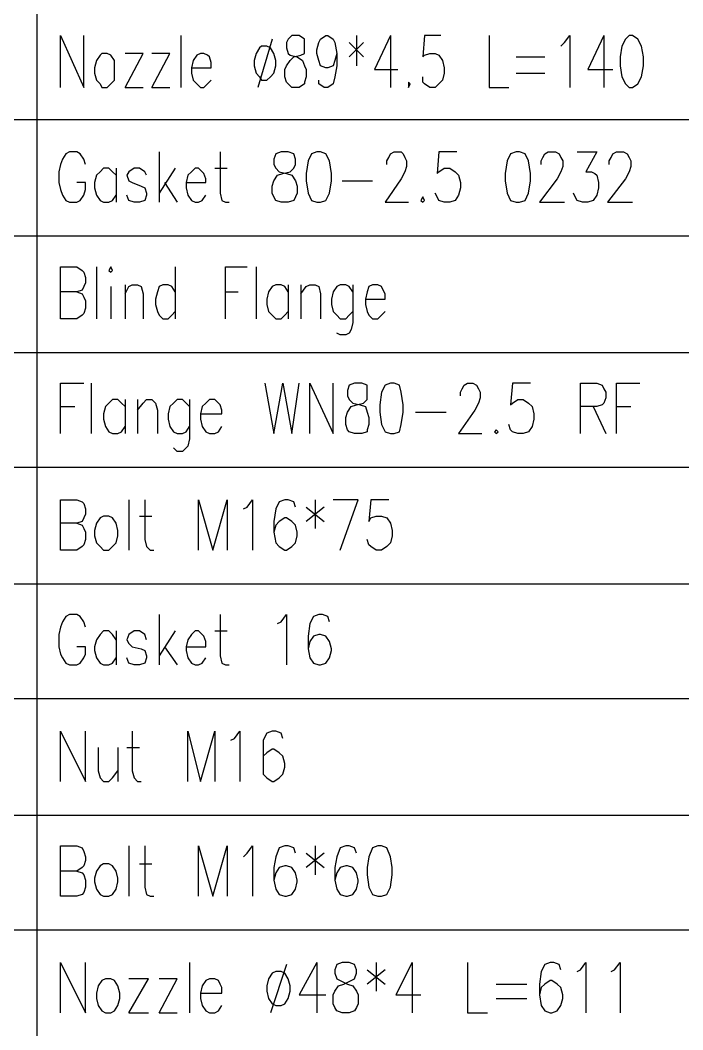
# Model space of a CAD drawing. Extents: x 13.06 to 16.25, y 9.33 to 13.85.
# Drawn here: x 15.475 to 15.7213, y 10.0463 to 10.4217 of the extents above; entities that cross this region are included whole.
import ezdxf

# ---------------------------------------------------------------- set-up
doc = ezdxf.new("R2010")
doc.units = 0
doc.header["$MEASUREMENT"] = 0
doc.linetypes.add('AUSGEZOGEN', pattern=[0])
doc.layers.get('0').update_dxf_attribs({"linetype": 'AUSGEZOGEN'})

msp = doc.modelspace()

# ---------------------------------------------------------------- linework, layer by layer
for points in [[(15.48133, 10.38467), (15.48133, 10.42733)], [(15.49, 10.39667), (15.49, 10.416), (15.49, 10.416), (15.49867, 10.39667), (15.49867, 10.39667), (15.49867, 10.416)], [(15.53467, 10.416), (15.53467, 10.39667)], [(15.576, 10.416), (15.57467, 10.41467), (15.57467, 10.41467), (15.574, 10.41333), (15.574, 10.41333), (15.574, 10.41133), (15.574, 10.41133), (15.57467, 10.40933), (15.57467, 10.40933), (15.57533, 10.40867), (15.57533, 10.40867), (15.578, 10.408), (15.578, 10.408), (15.58, 10.40667), (15.58, 10.40667), (15.58067, 10.40467), (15.58067, 10.40467), (15.58133, 10.40333), (15.58133, 10.40333), (15.58133, 10.40067), (15.58133, 10.40067), (15.58067, 10.39867), (15.58067, 10.39867), (15.58067, 10.398), (15.58067, 10.398), (15.57867, 10.39667), (15.57867, 10.39667), (15.576, 10.39667), (15.576, 10.39667), (15.57467, 10.398), (15.57467, 10.398), (15.574, 10.39867), (15.574, 10.39867), (15.57333, 10.40067), (15.57333, 10.40067), (15.57333, 10.40333), (15.57333, 10.40333), (15.574, 10.40467), (15.574, 10.40467), (15.57533, 10.40667), (15.57533, 10.40667), (15.57667, 10.408), (15.57667, 10.408), (15.57933, 10.40867), (15.57933, 10.40867), (15.58067, 10.40933), (15.58067, 10.40933), (15.58067, 10.41467), (15.58067, 10.41467), (15.57867, 10.416), (15.57867, 10.416), (15.576, 10.416), (15.576, 10.416)], [(15.59267, 10.40933), (15.592, 10.40667), (15.592, 10.40667), (15.59133, 10.40467), (15.59133, 10.40467), (15.58933, 10.404), (15.58933, 10.404), (15.58867, 10.404), (15.58867, 10.404), (15.58667, 10.40467), (15.58667, 10.40467), (15.586, 10.40667), (15.586, 10.40667), (15.58533, 10.40933), (15.58533, 10.40933), (15.58533, 10.41067), (15.58533, 10.41067), (15.586, 10.41333), (15.586, 10.41333), (15.58667, 10.41467), (15.58667, 10.41467), (15.58867, 10.416), (15.58867, 10.416), (15.58933, 10.416), (15.58933, 10.416), (15.59133, 10.41467), (15.59133, 10.41467), (15.592, 10.41333), (15.592, 10.41333), (15.59267, 10.40933), (15.59267, 10.40933), (15.59267, 10.40467), (15.59267, 10.40467), (15.592, 10.40067), (15.592, 10.40067), (15.59133, 10.398), (15.59133, 10.398), (15.58933, 10.39667), (15.58933, 10.39667), (15.588, 10.39667), (15.588, 10.39667), (15.586, 10.398), (15.586, 10.398), (15.586, 10.39933)], [(15.6, 10.416), (15.6, 10.40467)], [(15.61267, 10.416), (15.60667, 10.40333), (15.60667, 10.40333), (15.61533, 10.40333)], [(15.61267, 10.416), (15.61267, 10.39667)], [(15.63133, 10.416), (15.62533, 10.416), (15.62533, 10.416), (15.62467, 10.408), (15.62467, 10.408), (15.62533, 10.40867), (15.62533, 10.40867), (15.62733, 10.40933), (15.62733, 10.40933), (15.62933, 10.40933), (15.62933, 10.40933), (15.63067, 10.40867), (15.63067, 10.40867), (15.632, 10.40667), (15.632, 10.40667), (15.63267, 10.404), (15.63267, 10.404), (15.63267, 10.402), (15.63267, 10.402), (15.632, 10.39933), (15.632, 10.39933), (15.63067, 10.398), (15.63067, 10.398), (15.62933, 10.39667), (15.62933, 10.39667), (15.62733, 10.39667), (15.62733, 10.39667), (15.62533, 10.398), (15.62533, 10.398), (15.62467, 10.39867), (15.62467, 10.39867), (15.62467, 10.40067)], [(15.64933, 10.416), (15.64933, 10.39667), (15.64933, 10.39667), (15.65667, 10.39667)], [(15.676, 10.412), (15.67733, 10.41333), (15.67733, 10.41333), (15.67933, 10.416), (15.67933, 10.416), (15.67933, 10.39667)], [(15.692, 10.416), (15.686, 10.40333), (15.686, 10.40333), (15.69533, 10.40333)], [(15.692, 10.416), (15.692, 10.39667)], [(15.70133, 10.416), (15.7, 10.41467), (15.7, 10.41467), (15.69867, 10.412), (15.69867, 10.412), (15.698, 10.408), (15.698, 10.408), (15.698, 10.40467), (15.698, 10.40467), (15.69867, 10.40067), (15.69867, 10.40067), (15.7, 10.398), (15.7, 10.398), (15.70133, 10.39667), (15.70133, 10.39667), (15.70267, 10.39667), (15.70267, 10.39667), (15.70467, 10.398), (15.70467, 10.398), (15.706, 10.40067), (15.706, 10.40067), (15.70667, 10.40467), (15.70667, 10.40467), (15.70667, 10.408), (15.70667, 10.408), (15.706, 10.412), (15.706, 10.412), (15.70467, 10.41467), (15.70467, 10.41467), (15.70267, 10.416), (15.70267, 10.416), (15.70133, 10.416), (15.70133, 10.416)], [(15.56467, 10.412), (15.564, 10.41133), (15.564, 10.41133), (15.56267, 10.40933), (15.56267, 10.40933), (15.562, 10.40667), (15.562, 10.40667), (15.562, 10.40467), (15.562, 10.40467), (15.56267, 10.402), (15.56267, 10.402), (15.564, 10.40067), (15.564, 10.40067), (15.56467, 10.39933), (15.56467, 10.39933), (15.56667, 10.39933), (15.56667, 10.39933), (15.568, 10.40067), (15.568, 10.40067), (15.56933, 10.402), (15.56933, 10.402), (15.57, 10.40467), (15.57, 10.40467), (15.57, 10.40667), (15.57, 10.40667), (15.56933, 10.40933), (15.56933, 10.40933), (15.568, 10.41133), (15.568, 10.41133), (15.56667, 10.412), (15.56667, 10.412), (15.56467, 10.412), (15.56467, 10.412)], [(15.56867, 10.41467), (15.56333, 10.39667)], [(15.59733, 10.41333), (15.60267, 10.408)], [(15.60267, 10.41333), (15.59733, 10.408)], [(15.50533, 10.40933), (15.50467, 10.40867), (15.50467, 10.40867), (15.50333, 10.40667), (15.50333, 10.40667), (15.50267, 10.404), (15.50267, 10.404), (15.50267, 10.402), (15.50267, 10.402), (15.50333, 10.39933), (15.50333, 10.39933), (15.50467, 10.398), (15.50467, 10.398), (15.50533, 10.39667), (15.50533, 10.39667), (15.50733, 10.39667), (15.50733, 10.39667), (15.50867, 10.398), (15.50867, 10.398), (15.51, 10.39933), (15.51, 10.39933), (15.51, 10.40667), (15.51, 10.40667), (15.50867, 10.40867), (15.50867, 10.40867), (15.50733, 10.40933), (15.50733, 10.40933), (15.50533, 10.40933), (15.50533, 10.40933)], [(15.514, 10.39667), (15.52067, 10.40933), (15.52067, 10.40933), (15.514, 10.40933)], [(15.524, 10.39667), (15.53067, 10.40933), (15.53067, 10.40933), (15.524, 10.40933)], [(15.53867, 10.404), (15.546, 10.404), (15.546, 10.404), (15.546, 10.406), (15.546, 10.406), (15.54533, 10.408), (15.54533, 10.408), (15.54467, 10.40867), (15.54467, 10.40867), (15.54333, 10.40933), (15.54333, 10.40933), (15.542, 10.40933), (15.542, 10.40933), (15.54067, 10.40867), (15.54067, 10.40867), (15.53933, 10.40667), (15.53933, 10.40667), (15.53867, 10.404), (15.53867, 10.404), (15.53867, 10.402), (15.53867, 10.402), (15.53933, 10.39933), (15.53933, 10.39933), (15.54067, 10.398), (15.54067, 10.398), (15.542, 10.39667), (15.542, 10.39667), (15.54333, 10.39667), (15.54333, 10.39667), (15.54467, 10.398), (15.54467, 10.398), (15.546, 10.39933)], [(15.65933, 10.408), (15.67, 10.408)], [(15.65933, 10.402), (15.67, 10.402)], [(15.61933, 10.39867), (15.61933, 10.39667), (15.61933, 10.39667), (15.62, 10.398), (15.62, 10.398), (15.61933, 10.39867), (15.61933, 10.39867)], [(15.514, 10.39667), (15.52067, 10.39667)], [(15.524, 10.39667), (15.53067, 10.39667)], [(16.19667, 10.38467), (15.22867, 10.38467)], [(15.48133, 10.34133), (15.48133, 10.38467)], [(15.49933, 10.368), (15.49867, 10.37), (15.49867, 10.37), (15.49733, 10.372), (15.49733, 10.372), (15.496, 10.37267), (15.496, 10.37267), (15.49333, 10.37267), (15.49333, 10.37267), (15.492, 10.372), (15.492, 10.372), (15.49067, 10.37), (15.49067, 10.37), (15.49, 10.368), (15.49, 10.368), (15.48933, 10.36533), (15.48933, 10.36533), (15.48933, 10.36133), (15.48933, 10.36133), (15.49, 10.35867), (15.49, 10.35867), (15.49067, 10.35667), (15.49067, 10.35667), (15.492, 10.35467), (15.492, 10.35467), (15.49333, 10.354), (15.49333, 10.354), (15.496, 10.354), (15.496, 10.354), (15.49733, 10.35467), (15.49733, 10.35467), (15.49867, 10.35667), (15.49867, 10.35667), (15.49933, 10.35867), (15.49933, 10.35867), (15.49933, 10.36133), (15.49933, 10.36133), (15.496, 10.36133)], [(15.52667, 10.37267), (15.52667, 10.354)], [(15.54933, 10.37267), (15.54933, 10.35733), (15.54933, 10.35733), (15.55, 10.35467), (15.55, 10.35467), (15.55133, 10.354), (15.55133, 10.354), (15.55267, 10.354)], [(15.572, 10.37267), (15.57, 10.372), (15.57, 10.372), (15.56933, 10.37), (15.56933, 10.37), (15.56933, 10.368), (15.56933, 10.368), (15.57, 10.36667), (15.57, 10.36667), (15.57133, 10.36533), (15.57133, 10.36533), (15.574, 10.36467), (15.574, 10.36467), (15.576, 10.364), (15.576, 10.364), (15.57733, 10.362), (15.57733, 10.362), (15.578, 10.36), (15.578, 10.36), (15.578, 10.35733), (15.578, 10.35733), (15.57733, 10.356), (15.57733, 10.356), (15.57667, 10.35467), (15.57667, 10.35467), (15.57467, 10.354), (15.57467, 10.354), (15.572, 10.354), (15.572, 10.354), (15.57, 10.35467), (15.57, 10.35467), (15.56933, 10.356), (15.56933, 10.356), (15.56867, 10.35733), (15.56867, 10.35733), (15.56867, 10.36), (15.56867, 10.36), (15.56933, 10.362), (15.56933, 10.362), (15.57067, 10.364), (15.57067, 10.364), (15.57267, 10.36467), (15.57267, 10.36467), (15.57533, 10.36533), (15.57533, 10.36533), (15.57667, 10.36667), (15.57667, 10.36667), (15.57733, 10.368), (15.57733, 10.368), (15.57733, 10.37), (15.57733, 10.37), (15.57667, 10.372), (15.57667, 10.372), (15.57467, 10.37267), (15.57467, 10.37267), (15.572, 10.37267), (15.572, 10.37267)], [(15.58533, 10.37267), (15.58333, 10.372), (15.58333, 10.372), (15.582, 10.36933), (15.582, 10.36933), (15.58133, 10.36467), (15.58133, 10.36467), (15.58133, 10.362), (15.58133, 10.362), (15.582, 10.35733), (15.582, 10.35733), (15.58333, 10.35467), (15.58333, 10.35467), (15.58533, 10.354), (15.58533, 10.354), (15.58667, 10.354), (15.58667, 10.354), (15.58867, 10.35467), (15.58867, 10.35467), (15.59, 10.35733), (15.59, 10.35733), (15.59067, 10.362), (15.59067, 10.362), (15.59067, 10.36467), (15.59067, 10.36467), (15.59, 10.36933), (15.59, 10.36933), (15.58867, 10.372), (15.58867, 10.372), (15.58667, 10.37267), (15.58667, 10.37267), (15.58533, 10.37267), (15.58533, 10.37267)], [(15.61133, 10.368), (15.61133, 10.36933), (15.61133, 10.36933), (15.612, 10.37067), (15.612, 10.37067), (15.61267, 10.372), (15.61267, 10.372), (15.614, 10.37267), (15.614, 10.37267), (15.61667, 10.37267), (15.61667, 10.37267), (15.61733, 10.372), (15.61733, 10.372), (15.618, 10.37067), (15.618, 10.37067), (15.61867, 10.36933), (15.61867, 10.36933), (15.61867, 10.36733), (15.61867, 10.36733), (15.618, 10.36533), (15.618, 10.36533), (15.61667, 10.36267), (15.61667, 10.36267), (15.61067, 10.354), (15.61067, 10.354), (15.61933, 10.354)], [(15.63733, 10.37267), (15.63067, 10.37267), (15.63067, 10.37267), (15.63, 10.36467), (15.63, 10.36467), (15.63067, 10.36533), (15.63067, 10.36533), (15.63267, 10.36667), (15.63267, 10.36667), (15.63467, 10.36667), (15.63467, 10.36667), (15.63667, 10.36533), (15.63667, 10.36533), (15.638, 10.364), (15.638, 10.364), (15.63867, 10.36133), (15.63867, 10.36133), (15.63867, 10.35933), (15.63867, 10.35933), (15.638, 10.35667), (15.638, 10.35667), (15.63667, 10.35467), (15.63667, 10.35467), (15.63467, 10.354), (15.63467, 10.354), (15.63267, 10.354), (15.63267, 10.354), (15.63067, 10.35467), (15.63067, 10.35467), (15.63, 10.356), (15.63, 10.356), (15.62933, 10.35733)], [(15.65933, 10.37267), (15.65733, 10.372), (15.65733, 10.372), (15.656, 10.36933), (15.656, 10.36933), (15.65533, 10.36467), (15.65533, 10.36467), (15.65533, 10.362), (15.65533, 10.362), (15.656, 10.35733), (15.656, 10.35733), (15.65733, 10.35467), (15.65733, 10.35467), (15.65933, 10.354), (15.65933, 10.354), (15.66067, 10.354), (15.66067, 10.354), (15.66267, 10.35467), (15.66267, 10.35467), (15.664, 10.35733), (15.664, 10.35733), (15.66467, 10.362), (15.66467, 10.362), (15.66467, 10.36467), (15.66467, 10.36467), (15.664, 10.36933), (15.664, 10.36933), (15.66267, 10.372), (15.66267, 10.372), (15.66067, 10.37267), (15.66067, 10.37267), (15.65933, 10.37267), (15.65933, 10.37267)], [(15.66867, 10.368), (15.66867, 10.36933), (15.66867, 10.36933), (15.66933, 10.37067), (15.66933, 10.37067), (15.67, 10.372), (15.67, 10.372), (15.67133, 10.37267), (15.67133, 10.37267), (15.674, 10.37267), (15.674, 10.37267), (15.67533, 10.372), (15.67533, 10.372), (15.676, 10.37067), (15.676, 10.37067), (15.67667, 10.36933), (15.67667, 10.36933), (15.67667, 10.36733), (15.67667, 10.36733), (15.676, 10.36533), (15.676, 10.36533), (15.67467, 10.36267), (15.67467, 10.36267), (15.668, 10.354), (15.668, 10.354), (15.67733, 10.354)], [(15.682, 10.37267), (15.68933, 10.37267), (15.68933, 10.37267), (15.68533, 10.36533), (15.68533, 10.36533), (15.68733, 10.36533), (15.68733, 10.36533), (15.68867, 10.36467), (15.68867, 10.36467), (15.68933, 10.364), (15.68933, 10.364), (15.69, 10.36133), (15.69, 10.36133), (15.69, 10.35933), (15.69, 10.35933), (15.68933, 10.35667), (15.68933, 10.35667), (15.688, 10.35467), (15.688, 10.35467), (15.686, 10.354), (15.686, 10.354), (15.684, 10.354), (15.684, 10.354), (15.682, 10.35467), (15.682, 10.35467), (15.68133, 10.356), (15.68133, 10.356), (15.68067, 10.35733)], [(15.694, 10.368), (15.694, 10.36933), (15.694, 10.36933), (15.69467, 10.37067), (15.69467, 10.37067), (15.69533, 10.372), (15.69533, 10.372), (15.69667, 10.37267), (15.69667, 10.37267), (15.69933, 10.37267), (15.69933, 10.37267), (15.70067, 10.372), (15.70067, 10.372), (15.70133, 10.37067), (15.70133, 10.37067), (15.702, 10.36933), (15.702, 10.36933), (15.702, 10.36733), (15.702, 10.36733), (15.70133, 10.36533), (15.70133, 10.36533), (15.7, 10.36267), (15.7, 10.36267), (15.69333, 10.354), (15.69333, 10.354), (15.70267, 10.354)], [(15.51067, 10.364), (15.50933, 10.36533), (15.50933, 10.36533), (15.508, 10.36667), (15.508, 10.36667), (15.506, 10.36667), (15.506, 10.36667), (15.50467, 10.36533), (15.50467, 10.36533), (15.50333, 10.364), (15.50333, 10.364), (15.50267, 10.36133), (15.50267, 10.36133), (15.50267, 10.35933), (15.50267, 10.35933), (15.50333, 10.35667), (15.50333, 10.35667), (15.50467, 10.35467), (15.50467, 10.35467), (15.506, 10.354), (15.506, 10.354), (15.508, 10.354), (15.508, 10.354), (15.50933, 10.35467), (15.50933, 10.35467), (15.51067, 10.35667)], [(15.51067, 10.36667), (15.51067, 10.354)], [(15.522, 10.364), (15.52133, 10.36533), (15.52133, 10.36533), (15.51933, 10.36667), (15.51933, 10.36667), (15.51733, 10.36667), (15.51733, 10.36667), (15.51533, 10.36533), (15.51533, 10.36533), (15.51467, 10.364), (15.51467, 10.364), (15.51533, 10.362), (15.51533, 10.362), (15.51667, 10.36133), (15.51667, 10.36133), (15.52, 10.36), (15.52, 10.36), (15.52133, 10.35933), (15.52133, 10.35933), (15.522, 10.35733), (15.522, 10.35733), (15.522, 10.35667), (15.522, 10.35667), (15.52133, 10.35467), (15.52133, 10.35467), (15.51933, 10.354), (15.51933, 10.354), (15.51733, 10.354), (15.51733, 10.354), (15.51533, 10.35467), (15.51533, 10.35467), (15.51467, 10.35667)], [(15.53267, 10.36667), (15.52667, 10.35733)], [(15.53667, 10.36133), (15.544, 10.36133), (15.544, 10.36133), (15.544, 10.36267), (15.544, 10.36267), (15.54333, 10.36467), (15.54333, 10.36467), (15.54267, 10.36533), (15.54267, 10.36533), (15.54133, 10.36667), (15.54133, 10.36667), (15.54, 10.36667), (15.54, 10.36667), (15.53867, 10.36533), (15.53867, 10.36533), (15.53733, 10.364), (15.53733, 10.364), (15.53667, 10.36133), (15.53667, 10.36133), (15.53667, 10.35933), (15.53667, 10.35933), (15.53733, 10.35667), (15.53733, 10.35667), (15.53867, 10.35467), (15.53867, 10.35467), (15.54, 10.354), (15.54, 10.354), (15.54133, 10.354), (15.54133, 10.354), (15.54267, 10.35467), (15.54267, 10.35467), (15.544, 10.35667)], [(15.54733, 10.36667), (15.552, 10.36667)], [(15.52867, 10.36133), (15.53333, 10.354)], [(15.59467, 10.362), (15.606, 10.362)], [(15.62467, 10.356), (15.624, 10.35467), (15.624, 10.35467), (15.62467, 10.354), (15.62467, 10.354), (15.62533, 10.35467), (15.62533, 10.35467), (15.62467, 10.356), (15.62467, 10.356)], [(16.19667, 10.34133), (15.22867, 10.34133)], [(15.48133, 10.298), (15.48133, 10.34133)], [(15.49, 10.31067), (15.49, 10.33), (15.49, 10.33), (15.496, 10.33), (15.496, 10.33), (15.498, 10.32867), (15.498, 10.32867), (15.49867, 10.328), (15.49867, 10.328), (15.49933, 10.326), (15.49933, 10.326), (15.49933, 10.324), (15.49933, 10.324), (15.49867, 10.32267), (15.49867, 10.32267), (15.498, 10.32133), (15.498, 10.32133), (15.496, 10.32067), (15.496, 10.32067), (15.49, 10.32067)], [(15.50333, 10.33), (15.50333, 10.31067)], [(15.508, 10.32867), (15.50867, 10.328), (15.50867, 10.328), (15.50933, 10.32867), (15.50933, 10.32867), (15.50867, 10.33), (15.50867, 10.33), (15.508, 10.32867), (15.508, 10.32867)], [(15.53267, 10.33), (15.53267, 10.31067)], [(15.55133, 10.31067), (15.55133, 10.33), (15.55133, 10.33), (15.55933, 10.33)], [(15.56267, 10.33), (15.56267, 10.31067)], [(15.50867, 10.32267), (15.50867, 10.31067)], [(15.514, 10.32333), (15.514, 10.31067)], [(15.514, 10.32), (15.51533, 10.32267), (15.51533, 10.32267), (15.51667, 10.32333), (15.51667, 10.32333), (15.51867, 10.32333), (15.51867, 10.32333), (15.52, 10.32267), (15.52, 10.32267), (15.52067, 10.32), (15.52067, 10.32), (15.52067, 10.31067)], [(15.53267, 10.32067), (15.53133, 10.32267), (15.53133, 10.32267), (15.53, 10.32333), (15.53, 10.32333), (15.528, 10.32333), (15.528, 10.32333), (15.52667, 10.32267), (15.52667, 10.32267), (15.526, 10.32067), (15.526, 10.32067), (15.52533, 10.318), (15.52533, 10.318), (15.52533, 10.316), (15.52533, 10.316), (15.526, 10.31333), (15.526, 10.31333), (15.52667, 10.312), (15.52667, 10.312), (15.528, 10.31067), (15.528, 10.31067), (15.53, 10.31067), (15.53, 10.31067), (15.53133, 10.312), (15.53133, 10.312), (15.53267, 10.31333)], [(15.57467, 10.32067), (15.57333, 10.32267), (15.57333, 10.32267), (15.572, 10.32333), (15.572, 10.32333), (15.57, 10.32333), (15.57, 10.32333), (15.56867, 10.32267), (15.56867, 10.32267), (15.56733, 10.32067), (15.56733, 10.32067), (15.56667, 10.318), (15.56667, 10.318), (15.56667, 10.316), (15.56667, 10.316), (15.56733, 10.31333), (15.56733, 10.31333), (15.56867, 10.312), (15.56867, 10.312), (15.57, 10.31067), (15.57, 10.31067), (15.572, 10.31067), (15.572, 10.31067), (15.57333, 10.312), (15.57333, 10.312), (15.57467, 10.31333)], [(15.57467, 10.32333), (15.57467, 10.31067)], [(15.57933, 10.32333), (15.57933, 10.31067)], [(15.57933, 10.32), (15.58133, 10.32267), (15.58133, 10.32267), (15.58267, 10.32333), (15.58267, 10.32333), (15.58467, 10.32333), (15.58467, 10.32333), (15.586, 10.32267), (15.586, 10.32267), (15.58667, 10.32), (15.58667, 10.32), (15.58667, 10.31067)], [(15.59867, 10.32067), (15.59733, 10.32267), (15.59733, 10.32267), (15.596, 10.32333), (15.596, 10.32333), (15.594, 10.32333), (15.594, 10.32333), (15.59267, 10.32267), (15.59267, 10.32267), (15.59133, 10.32067), (15.59133, 10.32067), (15.59067, 10.318), (15.59067, 10.318), (15.59067, 10.316), (15.59067, 10.316), (15.59133, 10.31333), (15.59133, 10.31333), (15.59267, 10.312), (15.59267, 10.312), (15.594, 10.31067), (15.594, 10.31067), (15.596, 10.31067), (15.596, 10.31067), (15.59733, 10.312), (15.59733, 10.312), (15.59867, 10.31333)], [(15.59867, 10.32333), (15.59867, 10.30933), (15.59867, 10.30933), (15.598, 10.30667), (15.598, 10.30667), (15.59733, 10.30533), (15.59733, 10.30533), (15.596, 10.30467), (15.596, 10.30467), (15.594, 10.30467), (15.594, 10.30467), (15.59267, 10.30533)], [(15.60333, 10.318), (15.61067, 10.318), (15.61067, 10.318), (15.61067, 10.32), (15.61067, 10.32), (15.61, 10.32133), (15.61, 10.32133), (15.60933, 10.32267), (15.60933, 10.32267), (15.608, 10.32333), (15.608, 10.32333), (15.606, 10.32333), (15.606, 10.32333), (15.60467, 10.32267), (15.60467, 10.32267), (15.604, 10.32067), (15.604, 10.32067), (15.60333, 10.318), (15.60333, 10.318), (15.60333, 10.316), (15.60333, 10.316), (15.604, 10.31333), (15.604, 10.31333), (15.60467, 10.312), (15.60467, 10.312), (15.606, 10.31067), (15.606, 10.31067), (15.608, 10.31067), (15.608, 10.31067), (15.60933, 10.312), (15.60933, 10.312), (15.61067, 10.31333)], [(15.496, 10.32067), (15.498, 10.32), (15.498, 10.32), (15.49867, 10.31867), (15.49867, 10.31867), (15.49933, 10.31733), (15.49933, 10.31733), (15.49933, 10.31467), (15.49933, 10.31467), (15.49867, 10.31267), (15.49867, 10.31267), (15.498, 10.312), (15.498, 10.312), (15.496, 10.31067), (15.496, 10.31067), (15.49, 10.31067)], [(15.55133, 10.32067), (15.556, 10.32067)], [(16.19667, 10.298), (15.22867, 10.298)], [(15.48133, 10.25533), (15.48133, 10.298)], [(15.49, 10.268), (15.49, 10.28667), (15.49, 10.28667), (15.49867, 10.28667)], [(15.50133, 10.28667), (15.50133, 10.268)], [(15.566, 10.28667), (15.56933, 10.268), (15.56933, 10.268), (15.57267, 10.28667), (15.57267, 10.28667), (15.576, 10.268), (15.576, 10.268), (15.57867, 10.28667)], [(15.58267, 10.268), (15.58267, 10.28667), (15.58267, 10.28667), (15.59133, 10.268), (15.59133, 10.268), (15.59133, 10.28667)], [(15.59933, 10.28667), (15.59733, 10.286), (15.59733, 10.286), (15.59667, 10.284), (15.59667, 10.284), (15.59667, 10.282), (15.59667, 10.282), (15.59733, 10.28067), (15.59733, 10.28067), (15.59867, 10.27933), (15.59867, 10.27933), (15.60133, 10.27867), (15.60133, 10.27867), (15.60333, 10.278), (15.60333, 10.278), (15.604, 10.276), (15.604, 10.276), (15.60467, 10.274), (15.60467, 10.274), (15.60467, 10.27133), (15.60467, 10.27133), (15.604, 10.26933), (15.604, 10.26933), (15.604, 10.26867), (15.604, 10.26867), (15.602, 10.268), (15.602, 10.268), (15.59933, 10.268), (15.59933, 10.268), (15.59733, 10.26867), (15.59733, 10.26867), (15.59667, 10.26933), (15.59667, 10.26933), (15.596, 10.27133), (15.596, 10.27133), (15.596, 10.274), (15.596, 10.274), (15.59667, 10.276), (15.59667, 10.276), (15.598, 10.278), (15.598, 10.278), (15.6, 10.27867), (15.6, 10.27867), (15.60267, 10.27933), (15.60267, 10.27933), (15.604, 10.28067), (15.604, 10.28067), (15.604, 10.286), (15.604, 10.286), (15.602, 10.28667), (15.602, 10.28667), (15.59933, 10.28667), (15.59933, 10.28667)], [(15.61267, 10.28667), (15.61067, 10.286), (15.61067, 10.286), (15.60933, 10.28333), (15.60933, 10.28333), (15.60867, 10.27867), (15.60867, 10.27867), (15.60867, 10.276), (15.60867, 10.276), (15.60933, 10.27133), (15.60933, 10.27133), (15.61067, 10.26867), (15.61067, 10.26867), (15.61267, 10.268), (15.61267, 10.268), (15.614, 10.268), (15.614, 10.268), (15.616, 10.26867), (15.616, 10.26867), (15.61667, 10.27133), (15.61667, 10.27133), (15.61733, 10.276), (15.61733, 10.276), (15.61733, 10.27867), (15.61733, 10.27867), (15.61667, 10.28333), (15.61667, 10.28333), (15.616, 10.286), (15.616, 10.286), (15.614, 10.28667), (15.614, 10.28667), (15.61267, 10.28667), (15.61267, 10.28667)], [(15.63867, 10.282), (15.63867, 10.28333), (15.63867, 10.28333), (15.63933, 10.28467), (15.63933, 10.28467), (15.64, 10.286), (15.64, 10.286), (15.64133, 10.28667), (15.64133, 10.28667), (15.64333, 10.28667), (15.64333, 10.28667), (15.64467, 10.286), (15.64467, 10.286), (15.64533, 10.28467), (15.64533, 10.28467), (15.646, 10.28333), (15.646, 10.28333), (15.646, 10.28133), (15.646, 10.28133), (15.64533, 10.27933), (15.64533, 10.27933), (15.644, 10.27667), (15.644, 10.27667), (15.638, 10.268), (15.638, 10.268), (15.64667, 10.268)], [(15.66467, 10.28667), (15.658, 10.28667), (15.658, 10.28667), (15.65733, 10.27867), (15.65733, 10.27867), (15.658, 10.27933), (15.658, 10.27933), (15.66, 10.28067), (15.66, 10.28067), (15.662, 10.28067), (15.662, 10.28067), (15.664, 10.27933), (15.664, 10.27933), (15.66533, 10.278), (15.66533, 10.278), (15.666, 10.27533), (15.666, 10.27533), (15.666, 10.27333), (15.666, 10.27333), (15.66533, 10.27067), (15.66533, 10.27067), (15.664, 10.26867), (15.664, 10.26867), (15.662, 10.268), (15.662, 10.268), (15.66, 10.268), (15.66, 10.268), (15.658, 10.26867), (15.658, 10.26867), (15.65733, 10.26933), (15.65733, 10.26933), (15.65667, 10.27133)], [(15.68333, 10.268), (15.68333, 10.28667), (15.68333, 10.28667), (15.68933, 10.28667), (15.68933, 10.28667), (15.69133, 10.286), (15.69133, 10.286), (15.692, 10.28467), (15.692, 10.28467), (15.69267, 10.28333), (15.69267, 10.28333), (15.69267, 10.28133), (15.69267, 10.28133), (15.692, 10.27933), (15.692, 10.27933), (15.69133, 10.27867), (15.69133, 10.27867), (15.68933, 10.278), (15.68933, 10.278), (15.68333, 10.278)], [(15.69667, 10.268), (15.69667, 10.28667), (15.69667, 10.28667), (15.70533, 10.28667)], [(15.514, 10.278), (15.51267, 10.27933), (15.51267, 10.27933), (15.51133, 10.28067), (15.51133, 10.28067), (15.50933, 10.28067), (15.50933, 10.28067), (15.508, 10.27933), (15.508, 10.27933), (15.50667, 10.278), (15.50667, 10.278), (15.506, 10.27533), (15.506, 10.27533), (15.506, 10.27333), (15.506, 10.27333), (15.50667, 10.27067), (15.50667, 10.27067), (15.508, 10.26867), (15.508, 10.26867), (15.50933, 10.268), (15.50933, 10.268), (15.51133, 10.268), (15.51133, 10.268), (15.51267, 10.26867), (15.51267, 10.26867), (15.514, 10.27067)], [(15.514, 10.28067), (15.514, 10.268)], [(15.51867, 10.28067), (15.51867, 10.268)], [(15.51867, 10.27667), (15.52067, 10.27933), (15.52067, 10.27933), (15.522, 10.28067), (15.522, 10.28067), (15.524, 10.28067), (15.524, 10.28067), (15.52533, 10.27933), (15.52533, 10.27933), (15.526, 10.27667), (15.526, 10.27667), (15.526, 10.268)], [(15.538, 10.278), (15.53667, 10.27933), (15.53667, 10.27933), (15.53533, 10.28067), (15.53533, 10.28067), (15.53333, 10.28067), (15.53333, 10.28067), (15.532, 10.27933), (15.532, 10.27933), (15.53067, 10.278), (15.53067, 10.278), (15.53, 10.27533), (15.53, 10.27533), (15.53, 10.27333), (15.53, 10.27333), (15.53067, 10.27067), (15.53067, 10.27067), (15.532, 10.26867), (15.532, 10.26867), (15.53333, 10.268), (15.53333, 10.268), (15.53533, 10.268), (15.53533, 10.268), (15.53667, 10.26867), (15.53667, 10.26867), (15.538, 10.27067)], [(15.538, 10.28067), (15.538, 10.266), (15.538, 10.266), (15.53733, 10.26333), (15.53733, 10.26333), (15.53667, 10.26267), (15.53667, 10.26267), (15.53533, 10.26133), (15.53533, 10.26133), (15.53333, 10.26133), (15.53333, 10.26133), (15.532, 10.26267)], [(15.542, 10.27533), (15.55, 10.27533), (15.55, 10.27533), (15.55, 10.27667), (15.55, 10.27667), (15.54933, 10.27867), (15.54933, 10.27867), (15.54867, 10.27933), (15.54867, 10.27933), (15.54733, 10.28067), (15.54733, 10.28067), (15.54533, 10.28067), (15.54533, 10.28067), (15.544, 10.27933), (15.544, 10.27933), (15.54267, 10.278), (15.54267, 10.278), (15.542, 10.27533), (15.542, 10.27533), (15.542, 10.27333), (15.542, 10.27333), (15.54267, 10.27067), (15.54267, 10.27067), (15.544, 10.26867), (15.544, 10.26867), (15.54533, 10.268), (15.54533, 10.268), (15.54733, 10.268), (15.54733, 10.268), (15.54867, 10.26867), (15.54867, 10.26867), (15.55, 10.27067)], [(15.49, 10.278), (15.49533, 10.278)], [(15.688, 10.278), (15.69267, 10.268)], [(15.69667, 10.278), (15.702, 10.278)], [(15.622, 10.276), (15.63333, 10.276)], [(15.652, 10.26933), (15.65133, 10.26867), (15.65133, 10.26867), (15.652, 10.268), (15.652, 10.268), (15.65267, 10.26867), (15.65267, 10.26867), (15.652, 10.26933), (15.652, 10.26933)], [(16.19667, 10.25533), (15.22867, 10.25533)], [(15.48133, 10.212), (15.48133, 10.25533)], [(15.49, 10.22467), (15.49, 10.24333), (15.49, 10.24333), (15.496, 10.24333), (15.496, 10.24333), (15.498, 10.24267), (15.498, 10.24267), (15.49867, 10.242), (15.49867, 10.242), (15.49933, 10.24), (15.49933, 10.24), (15.49933, 10.238), (15.49933, 10.238), (15.49867, 10.23667), (15.49867, 10.23667), (15.498, 10.23533), (15.498, 10.23533), (15.496, 10.23467), (15.496, 10.23467), (15.49, 10.23467)], [(15.51533, 10.24333), (15.51533, 10.22467)], [(15.52133, 10.24333), (15.52133, 10.22867), (15.52133, 10.22867), (15.522, 10.226), (15.522, 10.226), (15.52333, 10.22467), (15.52333, 10.22467), (15.52467, 10.22467)], [(15.54133, 10.22467), (15.54133, 10.24333), (15.54133, 10.24333), (15.54667, 10.22467), (15.54667, 10.22467), (15.552, 10.24333), (15.552, 10.24333), (15.552, 10.22467)], [(15.558, 10.24), (15.55933, 10.24067), (15.55933, 10.24067), (15.56133, 10.24333), (15.56133, 10.24333), (15.56133, 10.22467)], [(15.57733, 10.24067), (15.57667, 10.24267), (15.57667, 10.24267), (15.57467, 10.24333), (15.57467, 10.24333), (15.57333, 10.24333), (15.57333, 10.24333), (15.57133, 10.24267), (15.57133, 10.24267), (15.57, 10.24), (15.57, 10.24), (15.56933, 10.23533), (15.56933, 10.23533), (15.56933, 10.23133), (15.56933, 10.23133), (15.57, 10.22733), (15.57, 10.22733), (15.57133, 10.226), (15.57133, 10.226), (15.57333, 10.22467), (15.57333, 10.22467), (15.574, 10.22467), (15.574, 10.22467), (15.576, 10.226), (15.576, 10.226), (15.57733, 10.22733), (15.57733, 10.22733), (15.578, 10.23), (15.578, 10.23), (15.578, 10.23133), (15.578, 10.23133), (15.57733, 10.234), (15.57733, 10.234), (15.576, 10.23533), (15.576, 10.23533), (15.574, 10.23667), (15.574, 10.23667), (15.57333, 10.23667), (15.57333, 10.23667), (15.57133, 10.23533), (15.57133, 10.23533), (15.57, 10.234), (15.57, 10.234), (15.56933, 10.23133)], [(15.58467, 10.24333), (15.58467, 10.23267)], [(15.594, 10.22467), (15.60067, 10.24333), (15.60067, 10.24333), (15.59133, 10.24333)], [(15.612, 10.24333), (15.60533, 10.24333), (15.60533, 10.24333), (15.60467, 10.23533), (15.60467, 10.23533), (15.60533, 10.23667), (15.60533, 10.23667), (15.60733, 10.23733), (15.60733, 10.23733), (15.60933, 10.23733), (15.60933, 10.23733), (15.61133, 10.23667), (15.61133, 10.23667), (15.61267, 10.23467), (15.61267, 10.23467), (15.61333, 10.232), (15.61333, 10.232), (15.61333, 10.23), (15.61333, 10.23), (15.61267, 10.22733), (15.61267, 10.22733), (15.61133, 10.226), (15.61133, 10.226), (15.60933, 10.22467), (15.60933, 10.22467), (15.60733, 10.22467), (15.60733, 10.22467), (15.60533, 10.226), (15.60533, 10.226), (15.60467, 10.22667), (15.60467, 10.22667), (15.604, 10.22867)], [(15.58133, 10.24067), (15.588, 10.23533)], [(15.588, 10.24067), (15.58133, 10.23533)], [(15.506, 10.23733), (15.50467, 10.23667), (15.50467, 10.23667), (15.50333, 10.23467), (15.50333, 10.23467), (15.50267, 10.232), (15.50267, 10.232), (15.50267, 10.23), (15.50267, 10.23), (15.50333, 10.22733), (15.50333, 10.22733), (15.50467, 10.226), (15.50467, 10.226), (15.506, 10.22467), (15.506, 10.22467), (15.508, 10.22467), (15.508, 10.22467), (15.50933, 10.226), (15.50933, 10.226), (15.51067, 10.22733), (15.51067, 10.22733), (15.51133, 10.23), (15.51133, 10.23), (15.51133, 10.232), (15.51133, 10.232), (15.51067, 10.23467), (15.51067, 10.23467), (15.50933, 10.23667), (15.50933, 10.23667), (15.508, 10.23733), (15.508, 10.23733), (15.506, 10.23733), (15.506, 10.23733)], [(15.51933, 10.23733), (15.524, 10.23733)], [(15.496, 10.23467), (15.498, 10.234), (15.498, 10.234), (15.49867, 10.23267), (15.49867, 10.23267), (15.49933, 10.23133), (15.49933, 10.23133), (15.49933, 10.22867), (15.49933, 10.22867), (15.49867, 10.22667), (15.49867, 10.22667), (15.498, 10.226), (15.498, 10.226), (15.496, 10.22467), (15.496, 10.22467), (15.49, 10.22467)], [(16.19667, 10.212), (15.22867, 10.212)], [(15.48133, 10.16933), (15.48133, 10.212)], [(15.49933, 10.196), (15.49867, 10.198), (15.49867, 10.198), (15.49733, 10.2), (15.49733, 10.2), (15.496, 10.20067), (15.496, 10.20067), (15.49333, 10.20067), (15.49333, 10.20067), (15.492, 10.2), (15.492, 10.2), (15.49067, 10.198), (15.49067, 10.198), (15.49, 10.196), (15.49, 10.196), (15.48933, 10.19333), (15.48933, 10.19333), (15.48933, 10.18867), (15.48933, 10.18867), (15.49, 10.186), (15.49, 10.186), (15.49067, 10.18467), (15.49067, 10.18467), (15.492, 10.18267), (15.492, 10.18267), (15.49333, 10.182), (15.49333, 10.182), (15.496, 10.182), (15.496, 10.182), (15.49733, 10.18267), (15.49733, 10.18267), (15.49867, 10.18467), (15.49867, 10.18467), (15.49933, 10.186), (15.49933, 10.186), (15.49933, 10.18867), (15.49933, 10.18867), (15.496, 10.18867)], [(15.52667, 10.20067), (15.52667, 10.182)], [(15.54933, 10.20067), (15.54933, 10.18533), (15.54933, 10.18533), (15.55, 10.18267), (15.55, 10.18267), (15.55133, 10.182), (15.55133, 10.182), (15.55267, 10.182)], [(15.57067, 10.19733), (15.572, 10.198), (15.572, 10.198), (15.574, 10.20067), (15.574, 10.20067), (15.574, 10.182)], [(15.59, 10.198), (15.58933, 10.2), (15.58933, 10.2), (15.58733, 10.20067), (15.58733, 10.20067), (15.586, 10.20067), (15.586, 10.20067), (15.584, 10.2), (15.584, 10.2), (15.58267, 10.19733), (15.58267, 10.19733), (15.582, 10.19267), (15.582, 10.19267), (15.582, 10.188), (15.582, 10.188), (15.58267, 10.18467), (15.58267, 10.18467), (15.584, 10.18267), (15.584, 10.18267), (15.586, 10.182), (15.586, 10.182), (15.58667, 10.182), (15.58667, 10.182), (15.58867, 10.18267), (15.58867, 10.18267), (15.59, 10.18467), (15.59, 10.18467), (15.59067, 10.18733), (15.59067, 10.18733), (15.59067, 10.188), (15.59067, 10.188), (15.59, 10.19067), (15.59, 10.19067), (15.58867, 10.19267), (15.58867, 10.19267), (15.58667, 10.19333), (15.58667, 10.19333), (15.586, 10.19333), (15.586, 10.19333), (15.584, 10.19267), (15.584, 10.19267), (15.58267, 10.19067), (15.58267, 10.19067), (15.582, 10.188)], [(15.51067, 10.19133), (15.50933, 10.19333), (15.50933, 10.19333), (15.508, 10.19467), (15.508, 10.19467), (15.506, 10.19467), (15.506, 10.19467), (15.50467, 10.19333), (15.50467, 10.19333), (15.50333, 10.19133), (15.50333, 10.19133), (15.50267, 10.18867), (15.50267, 10.18867), (15.50267, 10.18733), (15.50267, 10.18733), (15.50333, 10.18467), (15.50333, 10.18467), (15.50467, 10.18267), (15.50467, 10.18267), (15.506, 10.182), (15.506, 10.182), (15.508, 10.182), (15.508, 10.182), (15.50933, 10.18267), (15.50933, 10.18267), (15.51067, 10.18467)], [(15.51067, 10.19467), (15.51067, 10.182)], [(15.522, 10.19133), (15.52133, 10.19333), (15.52133, 10.19333), (15.51933, 10.19467), (15.51933, 10.19467), (15.51733, 10.19467), (15.51733, 10.19467), (15.51533, 10.19333), (15.51533, 10.19333), (15.51467, 10.19133), (15.51467, 10.19133), (15.51533, 10.19), (15.51533, 10.19), (15.51667, 10.18867), (15.51667, 10.18867), (15.52, 10.188), (15.52, 10.188), (15.52133, 10.18733), (15.52133, 10.18733), (15.522, 10.18533), (15.522, 10.18533), (15.522, 10.18467), (15.522, 10.18467), (15.52133, 10.18267), (15.52133, 10.18267), (15.51933, 10.182), (15.51933, 10.182), (15.51733, 10.182), (15.51733, 10.182), (15.51533, 10.18267), (15.51533, 10.18267), (15.51467, 10.18467)], [(15.53267, 10.19467), (15.52667, 10.18533)], [(15.53667, 10.18867), (15.544, 10.18867), (15.544, 10.18867), (15.544, 10.19067), (15.544, 10.19067), (15.54333, 10.19267), (15.54333, 10.19267), (15.54267, 10.19333), (15.54267, 10.19333), (15.54133, 10.19467), (15.54133, 10.19467), (15.54, 10.19467), (15.54, 10.19467), (15.53867, 10.19333), (15.53867, 10.19333), (15.53733, 10.19133), (15.53733, 10.19133), (15.53667, 10.18867), (15.53667, 10.18867), (15.53667, 10.18733), (15.53667, 10.18733), (15.53733, 10.18467), (15.53733, 10.18467), (15.53867, 10.18267), (15.53867, 10.18267), (15.54, 10.182), (15.54, 10.182), (15.54133, 10.182), (15.54133, 10.182), (15.54267, 10.18267), (15.54267, 10.18267), (15.544, 10.18467)], [(15.54733, 10.19467), (15.552, 10.19467)], [(15.52867, 10.18867), (15.53333, 10.182)], [(16.19667, 10.16933), (15.22867, 10.16933)], [(15.48133, 10.126), (15.48133, 10.16933)], [(15.49, 10.13867), (15.49, 10.15733), (15.49, 10.15733), (15.49933, 10.13867), (15.49933, 10.13867), (15.49933, 10.15733)], [(15.51667, 10.15733), (15.51667, 10.14267), (15.51667, 10.14267), (15.51733, 10.14), (15.51733, 10.14), (15.51867, 10.13867), (15.51867, 10.13867), (15.52, 10.13867)], [(15.53733, 10.13867), (15.53733, 10.15733), (15.53733, 10.15733), (15.542, 10.13867), (15.542, 10.13867), (15.54733, 10.15733), (15.54733, 10.15733), (15.54733, 10.13867)], [(15.55333, 10.154), (15.55467, 10.15467), (15.55467, 10.15467), (15.55667, 10.15733), (15.55667, 10.15733), (15.55667, 10.13867)], [(15.57267, 10.15467), (15.572, 10.15667), (15.572, 10.15667), (15.57, 10.15733), (15.57, 10.15733), (15.56867, 10.15733), (15.56867, 10.15733), (15.56667, 10.15667), (15.56667, 10.15667), (15.56533, 10.154), (15.56533, 10.154), (15.56533, 10.14133), (15.56533, 10.14133), (15.56667, 10.14), (15.56667, 10.14), (15.56867, 10.13867), (15.56867, 10.13867), (15.56933, 10.13867), (15.56933, 10.13867), (15.57133, 10.14), (15.57133, 10.14), (15.57267, 10.14133), (15.57267, 10.14133), (15.57333, 10.144), (15.57333, 10.144), (15.57333, 10.14533), (15.57333, 10.14533), (15.57267, 10.148), (15.57267, 10.148), (15.57133, 10.14933), (15.57133, 10.14933), (15.56933, 10.15067), (15.56933, 10.15067), (15.56867, 10.15067), (15.56867, 10.15067), (15.56667, 10.14933), (15.56667, 10.14933), (15.56533, 10.148), (15.56533, 10.148), (15.56533, 10.14533)], [(15.504, 10.15133), (15.504, 10.14267), (15.504, 10.14267), (15.50467, 10.14), (15.50467, 10.14), (15.506, 10.13867), (15.506, 10.13867), (15.508, 10.13867), (15.508, 10.13867), (15.50933, 10.14), (15.50933, 10.14), (15.51133, 10.14267)], [(15.51133, 10.15133), (15.51133, 10.13867)], [(15.51467, 10.15133), (15.51933, 10.15133)], [(16.19667, 10.126), (15.22867, 10.126)], [(15.48133, 10.08333), (15.48133, 10.126)], [(15.49, 10.096), (15.49, 10.11467), (15.49, 10.11467), (15.496, 10.11467), (15.496, 10.11467), (15.498, 10.114), (15.498, 10.114), (15.49867, 10.11267), (15.49867, 10.11267), (15.49933, 10.11067), (15.49933, 10.11067), (15.49933, 10.10933), (15.49933, 10.10933), (15.49867, 10.10733), (15.49867, 10.10733), (15.498, 10.10667), (15.498, 10.10667), (15.496, 10.10533), (15.496, 10.10533), (15.49, 10.10533)], [(15.51533, 10.11467), (15.51533, 10.096)], [(15.52133, 10.11467), (15.52133, 10.09933), (15.52133, 10.09933), (15.522, 10.09667), (15.522, 10.09667), (15.52333, 10.096), (15.52333, 10.096), (15.52467, 10.096)], [(15.54133, 10.096), (15.54133, 10.11467), (15.54133, 10.11467), (15.54667, 10.096), (15.54667, 10.096), (15.552, 10.11467), (15.552, 10.11467), (15.552, 10.096)], [(15.558, 10.11067), (15.55933, 10.112), (15.55933, 10.112), (15.56133, 10.11467), (15.56133, 10.11467), (15.56133, 10.096)], [(15.57733, 10.112), (15.57667, 10.114), (15.57667, 10.114), (15.57467, 10.11467), (15.57467, 10.11467), (15.57333, 10.11467), (15.57333, 10.11467), (15.57133, 10.114), (15.57133, 10.114), (15.57, 10.11067), (15.57, 10.11067), (15.56933, 10.10667), (15.56933, 10.10667), (15.56933, 10.102), (15.56933, 10.102), (15.57, 10.09867), (15.57, 10.09867), (15.57133, 10.09667), (15.57133, 10.09667), (15.57333, 10.096), (15.57333, 10.096), (15.574, 10.096), (15.574, 10.096), (15.576, 10.09667), (15.576, 10.09667), (15.57733, 10.09867), (15.57733, 10.09867), (15.578, 10.10133), (15.578, 10.10133), (15.578, 10.102), (15.578, 10.102), (15.57733, 10.10467), (15.57733, 10.10467), (15.576, 10.10667), (15.576, 10.10667), (15.574, 10.10733), (15.574, 10.10733), (15.57333, 10.10733), (15.57333, 10.10733), (15.57133, 10.10667), (15.57133, 10.10667), (15.57, 10.10467), (15.57, 10.10467), (15.56933, 10.102)], [(15.58133, 10.112), (15.588, 10.10667)], [(15.588, 10.112), (15.58133, 10.10667)], [(15.58467, 10.11467), (15.58467, 10.104)], [(15.6, 10.112), (15.59933, 10.114), (15.59933, 10.114), (15.59733, 10.11467), (15.59733, 10.11467), (15.596, 10.11467), (15.596, 10.11467), (15.594, 10.114), (15.594, 10.114), (15.59267, 10.11067), (15.59267, 10.11067), (15.592, 10.10667), (15.592, 10.10667), (15.592, 10.102), (15.592, 10.102), (15.59267, 10.09867), (15.59267, 10.09867), (15.594, 10.09667), (15.594, 10.09667), (15.596, 10.096), (15.596, 10.096), (15.59667, 10.096), (15.59667, 10.096), (15.59867, 10.09667), (15.59867, 10.09667), (15.6, 10.09867), (15.6, 10.09867), (15.60067, 10.10133), (15.60067, 10.10133), (15.60067, 10.102), (15.60067, 10.102), (15.6, 10.10467), (15.6, 10.10467), (15.59867, 10.10667), (15.59867, 10.10667), (15.59667, 10.10733), (15.59667, 10.10733), (15.596, 10.10733), (15.596, 10.10733), (15.594, 10.10667), (15.594, 10.10667), (15.59267, 10.10467), (15.59267, 10.10467), (15.592, 10.102)], [(15.608, 10.11467), (15.606, 10.114), (15.606, 10.114), (15.60467, 10.11067), (15.60467, 10.11067), (15.604, 10.10667), (15.604, 10.10667), (15.604, 10.104), (15.604, 10.104), (15.60467, 10.09933), (15.60467, 10.09933), (15.606, 10.09667), (15.606, 10.09667), (15.608, 10.096), (15.608, 10.096), (15.60933, 10.096), (15.60933, 10.096), (15.61133, 10.09667), (15.61133, 10.09667), (15.61267, 10.09933), (15.61267, 10.09933), (15.61333, 10.104), (15.61333, 10.104), (15.61333, 10.10667), (15.61333, 10.10667), (15.61267, 10.11067), (15.61267, 10.11067), (15.61133, 10.114), (15.61133, 10.114), (15.60933, 10.11467), (15.60933, 10.11467), (15.608, 10.11467), (15.608, 10.11467)], [(15.506, 10.108), (15.50467, 10.10733), (15.50467, 10.10733), (15.50333, 10.10533), (15.50333, 10.10533), (15.50267, 10.10267), (15.50267, 10.10267), (15.50267, 10.10133), (15.50267, 10.10133), (15.50333, 10.09867), (15.50333, 10.09867), (15.50467, 10.09667), (15.50467, 10.09667), (15.506, 10.096), (15.506, 10.096), (15.508, 10.096), (15.508, 10.096), (15.50933, 10.09667), (15.50933, 10.09667), (15.51067, 10.09867), (15.51067, 10.09867), (15.51133, 10.10133), (15.51133, 10.10133), (15.51133, 10.10267), (15.51133, 10.10267), (15.51067, 10.10533), (15.51067, 10.10533), (15.50933, 10.10733), (15.50933, 10.10733), (15.508, 10.108), (15.508, 10.108), (15.506, 10.108), (15.506, 10.108)], [(15.51933, 10.108), (15.524, 10.108)], [(15.496, 10.10533), (15.498, 10.10467), (15.498, 10.10467), (15.49867, 10.104), (15.49867, 10.104), (15.49933, 10.102), (15.49933, 10.102), (15.49933, 10.09933), (15.49933, 10.09933), (15.49867, 10.09733), (15.49867, 10.09733), (15.498, 10.09667), (15.498, 10.09667), (15.496, 10.096), (15.496, 10.096), (15.49, 10.096)], [(16.19667, 10.08333), (15.22867, 10.08333)], [(15.48133, 10.04), (15.48133, 10.08333)], [(15.49, 10.05267), (15.49, 10.07133), (15.49, 10.07133), (15.49933, 10.05267), (15.49933, 10.05267), (15.49933, 10.07133)], [(15.538, 10.07133), (15.538, 10.05267)], [(15.574, 10.07067), (15.568, 10.05267)], [(15.58533, 10.07133), (15.57867, 10.05933), (15.57867, 10.05933), (15.58867, 10.05933)], [(15.58533, 10.07133), (15.58533, 10.05267)], [(15.59467, 10.07133), (15.59267, 10.07067), (15.59267, 10.07067), (15.592, 10.06867), (15.592, 10.06867), (15.592, 10.06733), (15.592, 10.06733), (15.59267, 10.06533), (15.59267, 10.06533), (15.594, 10.06467), (15.594, 10.06467), (15.59667, 10.06333), (15.59667, 10.06333), (15.59867, 10.06267), (15.59867, 10.06267), (15.6, 10.06067), (15.6, 10.06067), (15.60067, 10.05933), (15.60067, 10.05933), (15.60067, 10.056), (15.60067, 10.056), (15.6, 10.05467), (15.6, 10.05467), (15.59933, 10.05333), (15.59933, 10.05333), (15.59733, 10.05267), (15.59733, 10.05267), (15.59467, 10.05267), (15.59467, 10.05267), (15.59267, 10.05333), (15.59267, 10.05333), (15.592, 10.05467), (15.592, 10.05467), (15.59133, 10.056), (15.59133, 10.056), (15.59133, 10.05933), (15.59133, 10.05933), (15.592, 10.06067), (15.592, 10.06067), (15.59333, 10.06267), (15.59333, 10.06267), (15.59533, 10.06333), (15.59533, 10.06333), (15.598, 10.06467), (15.598, 10.06467), (15.59933, 10.06533), (15.59933, 10.06533), (15.6, 10.06733), (15.6, 10.06733), (15.6, 10.06867), (15.6, 10.06867), (15.59933, 10.07067), (15.59933, 10.07067), (15.59733, 10.07133), (15.59733, 10.07133), (15.59467, 10.07133), (15.59467, 10.07133)], [(15.60733, 10.07133), (15.60733, 10.06067)], [(15.62067, 10.07133), (15.61467, 10.05933), (15.61467, 10.05933), (15.624, 10.05933)], [(15.62067, 10.07133), (15.62067, 10.05267)], [(15.64133, 10.07133), (15.64133, 10.05267), (15.64133, 10.05267), (15.64867, 10.05267)], [(15.676, 10.06867), (15.67533, 10.07067), (15.67533, 10.07067), (15.67333, 10.07133), (15.67333, 10.07133), (15.672, 10.07133), (15.672, 10.07133), (15.67, 10.07067), (15.67, 10.07067), (15.66867, 10.068), (15.66867, 10.068), (15.668, 10.06333), (15.668, 10.06333), (15.668, 10.05933), (15.668, 10.05933), (15.66867, 10.05533), (15.66867, 10.05533), (15.67, 10.05333), (15.67, 10.05333), (15.672, 10.05267), (15.672, 10.05267), (15.67267, 10.05267), (15.67267, 10.05267), (15.67467, 10.05333), (15.67467, 10.05333), (15.676, 10.05533), (15.676, 10.05533), (15.67667, 10.058), (15.67667, 10.058), (15.67667, 10.05933), (15.67667, 10.05933), (15.676, 10.062), (15.676, 10.062), (15.67467, 10.06333), (15.67467, 10.06333), (15.67267, 10.06467), (15.67267, 10.06467), (15.672, 10.06467), (15.672, 10.06467), (15.67, 10.06333), (15.67, 10.06333), (15.66867, 10.062), (15.66867, 10.062), (15.668, 10.05933)], [(15.682, 10.068), (15.68333, 10.06867), (15.68333, 10.06867), (15.68533, 10.07133), (15.68533, 10.07133), (15.68533, 10.05267)], [(15.69467, 10.068), (15.696, 10.06867), (15.696, 10.06867), (15.698, 10.07133), (15.698, 10.07133), (15.698, 10.05267)], [(15.57, 10.068), (15.56867, 10.06733), (15.56867, 10.06733), (15.56733, 10.06533), (15.56733, 10.06533), (15.56667, 10.06267), (15.56667, 10.06267), (15.56667, 10.06067), (15.56667, 10.06067), (15.56733, 10.058), (15.56733, 10.058), (15.56867, 10.056), (15.56867, 10.056), (15.57, 10.05533), (15.57, 10.05533), (15.572, 10.05533), (15.572, 10.05533), (15.57333, 10.056), (15.57333, 10.056), (15.57467, 10.058), (15.57467, 10.058), (15.57533, 10.06067), (15.57533, 10.06067), (15.57533, 10.06267), (15.57533, 10.06267), (15.57467, 10.06533), (15.57467, 10.06533), (15.57333, 10.06733), (15.57333, 10.06733), (15.572, 10.068), (15.572, 10.068), (15.57, 10.068), (15.57, 10.068)], [(15.604, 10.06867), (15.61067, 10.06333)], [(15.61067, 10.06867), (15.604, 10.06333)], [(15.50667, 10.06533), (15.50533, 10.06467), (15.50533, 10.06467), (15.504, 10.06267), (15.504, 10.06267), (15.50333, 10.06), (15.50333, 10.06), (15.50333, 10.058), (15.50333, 10.058), (15.504, 10.05533), (15.504, 10.05533), (15.50533, 10.05333), (15.50533, 10.05333), (15.50667, 10.05267), (15.50667, 10.05267), (15.50867, 10.05267), (15.50867, 10.05267), (15.51, 10.05333), (15.51, 10.05333), (15.51133, 10.05533), (15.51133, 10.05533), (15.512, 10.058), (15.512, 10.058), (15.512, 10.06), (15.512, 10.06), (15.51133, 10.06267), (15.51133, 10.06267), (15.51, 10.06467), (15.51, 10.06467), (15.50867, 10.06533), (15.50867, 10.06533), (15.50667, 10.06533), (15.50667, 10.06533)], [(15.51533, 10.05267), (15.52267, 10.06533), (15.52267, 10.06533), (15.51533, 10.06533)], [(15.52667, 10.05267), (15.53333, 10.06533), (15.53333, 10.06533), (15.52667, 10.06533)], [(15.542, 10.06), (15.55, 10.06), (15.55, 10.06), (15.55, 10.062), (15.55, 10.062), (15.54933, 10.06333), (15.54933, 10.06333), (15.54867, 10.06467), (15.54867, 10.06467), (15.54733, 10.06533), (15.54733, 10.06533), (15.54533, 10.06533), (15.54533, 10.06533), (15.544, 10.06467), (15.544, 10.06467), (15.54267, 10.06267), (15.54267, 10.06267), (15.542, 10.06), (15.542, 10.06), (15.542, 10.058), (15.542, 10.058), (15.54267, 10.05533), (15.54267, 10.05533), (15.544, 10.05333), (15.544, 10.05333), (15.54533, 10.05267), (15.54533, 10.05267), (15.54733, 10.05267), (15.54733, 10.05267), (15.54867, 10.05333), (15.54867, 10.05333), (15.55, 10.05533)], [(15.652, 10.06333), (15.66333, 10.06333)], [(15.652, 10.058), (15.66333, 10.058)], [(15.51533, 10.05267), (15.52267, 10.05267)], [(15.52667, 10.05267), (15.53333, 10.05267)]]:
    msp.add_lwpolyline(points)

doc.saveas('drawing.dxf')
